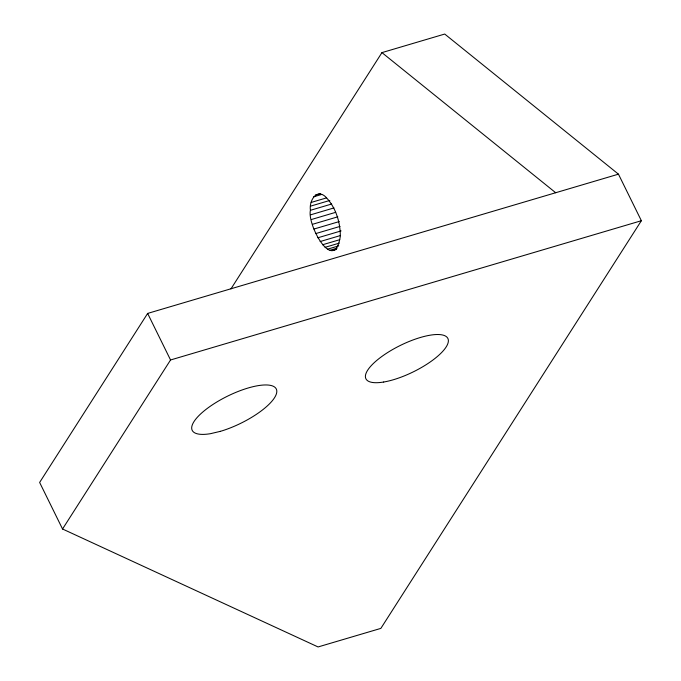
<?xml version="1.0" encoding="UTF-8"?>
<svg xmlns="http://www.w3.org/2000/svg" width="681" height="681" viewBox="0 0 681 681"><rect width="100%" height="100%" fill="white"/><g stroke="black" fill="none" stroke-linecap="round" stroke-linejoin="round"><path stroke-width="1.02" d="M310.425 210.293C308.842 199.942 317.652 187.173 326.974 198.307C336.108 208.573 340.355 222.678 340.321 236.273C334.303 275.022 306.867 224.9 310.425 210.293L331.69 204.011M618.459 174.166L147.641 313.422L39.634 482.446L62.541 529.001L318.078 646.95L380.858 628.384L641.366 220.721L618.459 174.166L444.719 34.05L381.947 52.616L230.961 288.872M62.541 529.001L170.548 359.977L641.366 220.721M315.269 195.098L320.334 193.6M313.549 196.835L321.653 194.443M311.174 202.436L326.369 197.941M310.587 206.139L329.825 200.444M310.698 214.804L333.988 207.909M311.387 219.52L335.69 212.327M312.485 224.313L337.793 216.822M313.95 229.046L339.266 221.563M315.746 233.583L340.04 226.398M317.814 237.797L341.104 230.91M320.104 241.559L340.355 235.566M322.547 244.768L339.759 239.678M325.075 247.322L339.249 243.134M327.604 249.161L338.746 245.867M330.072 250.225L337.163 248.122M332.405 250.472L336.457 249.28M334.541 249.918L336.567 249.323M381.947 52.616L555.687 192.732M147.641 313.422L170.548 359.977M220.397 431.345L210.455 433.686A46.844 15.093 -26.2 0 1 212.327 404.863A46.844 15.093 -26.2 0 1 276.571 389.728A46.844 15.093 -26.2 0 1 220.397 431.345M383.684 382.024A45.67 14.718 -26.2 0 0 448.277 341.939A45.67 14.718 -26.2 0 0 388.689 351.881A45.67 14.718 -26.2 0 0 383.684 382.024"/></g></svg>
